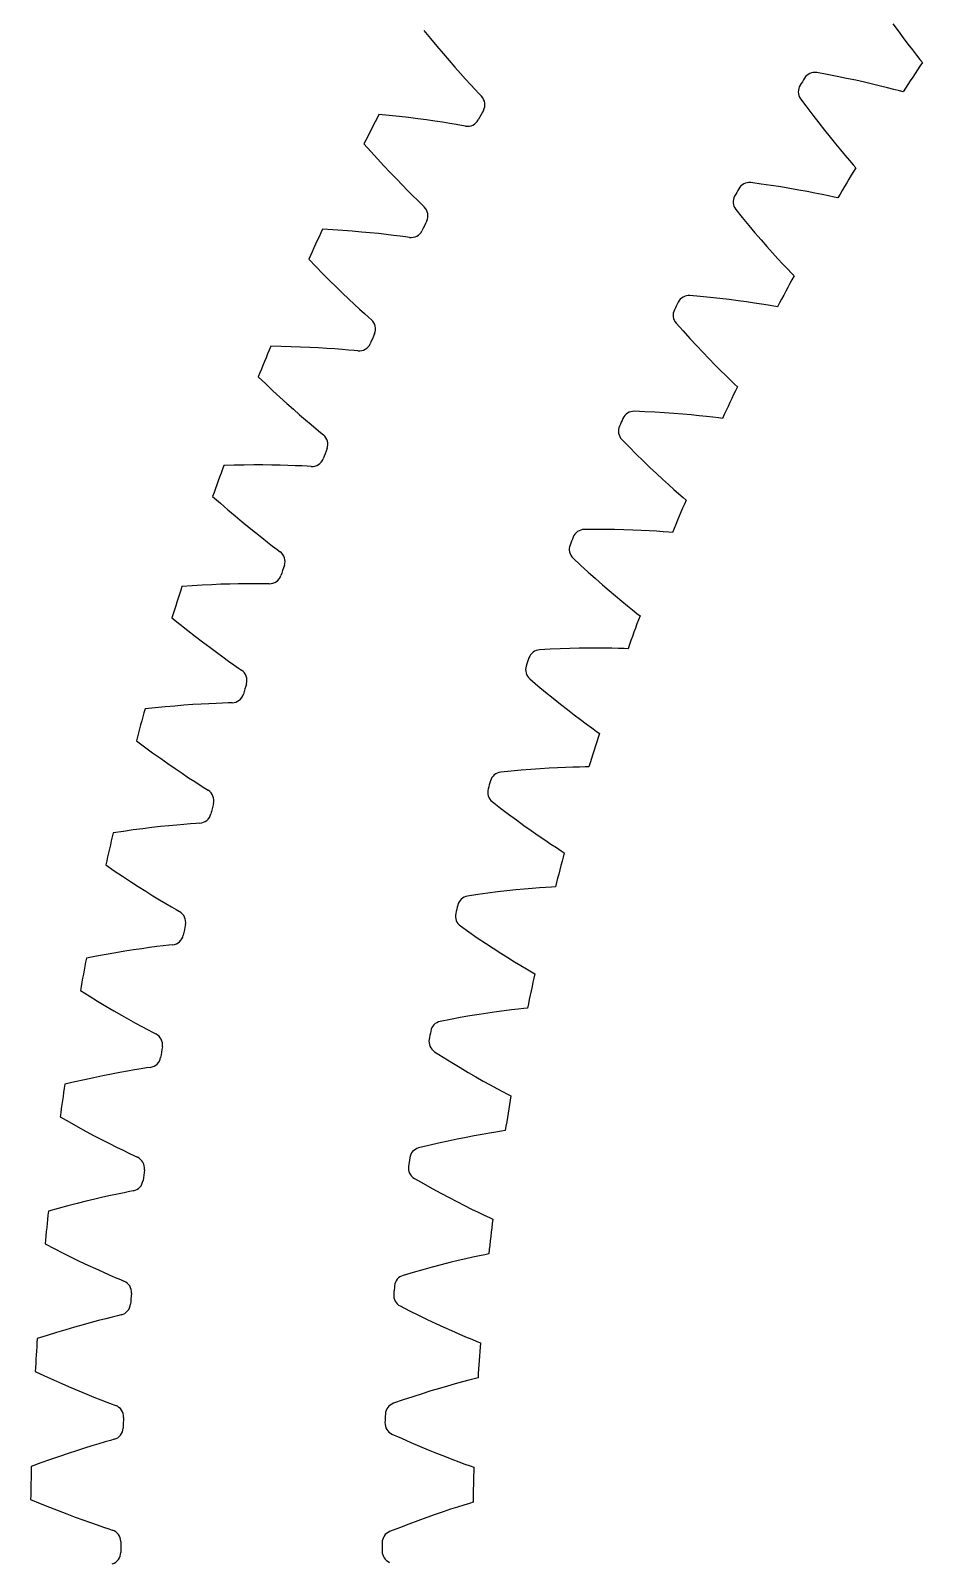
# Model space of a CAD drawing. Header units: millimetres. Extents: x -77 to 78, y -77 to 77.
# Drawn here: x -77.49 to -55.32, y -0.38 to 37.7 of the extents above; entities that cross this region are included whole.
import ezdxf

# ---------------------------------------------------------------- set-up
doc = ezdxf.new("R2010")
doc.units = ezdxf.units.MM

msp = doc.modelspace()

# ---------------------------------------------------------------- linework, layer by layer
at = {"layer": 'thin_ring_external'}
for p, q in [((-67.711423, 37.701634), (-67.54975, 37.503437)), ((-67.54975, 37.503437), (-67.391639, 37.313085)), ((-67.391639, 37.313085), (-67.237565, 37.13087)), ((-67.237565, 37.13087), (-67.088089, 36.957162)), ((-67.088089, 36.957162), (-66.943893, 36.792434)), ((-66.943893, 36.792434), (-66.805833, 36.637315)), ((-66.805833, 36.637315), (-66.675023, 36.492683)), ((-66.675023, 36.492683), (-66.553018, 36.359828)), ((-66.553018, 36.359828), (-66.442192, 36.240852)), ((-66.442192, 36.240852), (-66.346894, 36.139841)), ((-66.346894, 36.139841), (-66.282017, 36.070193)), ((-68.57507, 35.594048), (-68.829591, 35.619341)), ((-68.329057, 35.56739), (-68.57507, 35.594048)), ((-68.092058, 35.539602), (-68.329057, 35.56739)), ((-67.864689, 35.510949), (-68.092058, 35.539602)), ((-67.647722, 35.481738), (-67.864689, 35.510949)), ((-67.442155, 35.452332), (-67.647722, 35.481738)), ((-67.249335, 35.423179), (-67.442155, 35.452332)), ((-67.071195, 35.394859), (-67.249335, 35.423179)), ((-66.910801, 35.368193), (-67.071195, 35.394859)), ((-66.773958, 35.344546), (-66.910801, 35.368193)), ((-66.680064, 35.328936), (-66.773958, 35.344546)), ((-69.202176, 34.889953), (-69.032503, 34.69856)), ((-69.032503, 34.69856), (-68.86671, 34.51486)), ((-68.86671, 34.51486), (-68.705285, 34.339124)), ((-68.705285, 34.339124), (-68.548804, 34.171699)), ((-68.548804, 34.171699), (-68.397967, 34.01303)), ((-68.397967, 34.01303), (-68.253654, 33.863711)), ((-68.253654, 33.863711), (-68.117017, 33.72457)), ((-68.117017, 33.72457), (-67.98966, 33.596836)), ((-67.98966, 33.596836), (-67.874043, 33.482511)), ((-67.874043, 33.482511), (-67.774678, 33.385498)), ((-67.774678, 33.385498), (-67.706997, 33.318572)), ((-69.978569, 32.748686), (-70.233912, 32.763509)), ((-69.731668, 32.732152), (-69.978569, 32.748686)), ((-69.493728, 32.714117), (-69.731668, 32.732152)), ((-69.265374, 32.694823), (-69.493728, 32.714117)), ((-69.047391, 32.674543), (-69.265374, 32.694823)), ((-68.840791, 32.653602), (-69.047391, 32.674543)), ((-68.646935, 32.632389), (-68.840791, 32.653602)), ((-68.467783, 32.611407), (-68.646935, 32.632389)), ((-68.306429, 32.591348), (-68.467783, 32.611407)), ((-68.168731, 32.57334), (-68.306429, 32.591348)), ((-68.074275, 32.561598), (-68.168731, 32.57334)), ((-70.576239, 32.01944), (-70.398851, 31.835174)), ((-70.398851, 31.835174), (-70.225656, 31.658435)), ((-70.225656, 31.658435), (-70.057152, 31.489475)), ((-70.057152, 31.489475), (-69.893929, 31.328616)), ((-69.893929, 31.328616), (-69.736705, 31.176273)), ((-69.736705, 31.176273), (-69.586384, 31.033004)), ((-69.586384, 31.033004), (-69.444149, 30.899591)), ((-69.444149, 30.899591), (-69.311656, 30.777193)), ((-69.311656, 30.777193), (-69.191443, 30.667711)), ((-69.191443, 30.667711), (-69.088179, 30.574859)), ((-69.088179, 30.574859), (-69.017807, 30.510768)), ((-71.264067, 29.848103), (-71.519804, 29.852431)), ((-71.016696, 29.841719), (-71.264067, 29.848103)), ((-70.778216, 29.833468), (-71.016696, 29.841719)), ((-70.549263, 29.823566), (-70.778216, 29.833468)), ((-70.330631, 29.812252), (-70.549263, 29.823566)), ((-70.123345, 29.79981), (-70.330631, 29.812252)), ((-69.928782, 29.786575), (-70.123345, 29.79981)), ((-69.748919, 29.772965), (-69.928782, 29.786575)), ((-69.586878, 29.759548), (-69.748919, 29.772965)), ((-69.448557, 29.747208), (-69.586878, 29.759548)), ((-69.353698, 29.739354), (-69.448557, 29.747208)), ((-71.831294, 29.094934), (-71.646491, 28.918107)), ((-71.646491, 28.918107), (-71.466186, 28.748627)), ((-71.466186, 28.748627), (-71.290888, 28.586728)), ((-71.290888, 28.586728), (-71.121198, 28.432705)), ((-71.121198, 28.432705), (-70.957852, 28.286945)), ((-70.957852, 28.286945), (-70.801775, 28.149969)), ((-70.801775, 28.149969), (-70.654184, 28.022507)), ((-70.654184, 28.022507), (-70.516777, 27.905652)), ((-70.516777, 27.905652), (-70.392171, 27.801197)), ((-70.392171, 27.801197), (-70.285181, 27.712663)), ((-70.285181, 27.712663), (-70.212238, 27.651516)), ((-72.429398, 26.89719), (-72.685097, 26.891014)), ((-72.181974, 26.900967), (-72.429398, 26.89719)), ((-71.943356, 26.902514), (-72.181974, 26.900967)), ((-71.714189, 26.902019), (-71.943356, 26.902514)), ((-71.495277, 26.899691), (-71.714189, 26.902019)), ((-71.287655, 26.89577), (-71.495277, 26.899691)), ((-71.092713, 26.890533), (-71.287655, 26.89577)), ((-70.912443, 26.88432), (-71.092713, 26.890533)), ((-70.749988, 26.877566), (-70.912443, 26.88432)), ((-70.611276, 26.870915), (-70.749988, 26.877566)), ((-70.516175, 26.866962), (-70.611276, 26.870915)), ((-72.965225, 26.121368), (-72.773318, 25.952277)), ((-72.773318, 25.952277), (-72.586208, 25.790342)), ((-72.586208, 25.790342), (-72.40441, 25.635776)), ((-72.40441, 25.635776), (-72.22854, 25.48885)), ((-72.22854, 25.48885), (-72.059348, 25.349919)), ((-72.059348, 25.349919), (-71.897779, 25.219466)), ((-71.897779, 25.219466), (-71.745079, 25.098171)), ((-71.745079, 25.098171), (-71.60299, 24.987056)), ((-71.60299, 24.987056), (-71.474201, 24.887805)), ((-71.474201, 24.887805), (-71.363667, 24.803738)), ((-71.363667, 24.803738), (-71.288275, 24.745637)), ((-73.472597, 23.900921), (-73.727827, 23.884253)), ((-73.225536, 23.914853), (-73.472597, 23.900921)), ((-72.987183, 23.926195), (-73.225536, 23.914853)), ((-72.758189, 23.935109), (-72.987183, 23.926195)), ((-72.539366, 23.941771), (-72.758189, 23.935109)), ((-72.331758, 23.946377), (-72.539366, 23.941771)), ((-72.136765, 23.949148), (-72.331758, 23.946377)), ((-71.956392, 23.950341), (-72.136765, 23.949148)), ((-71.793797, 23.950262), (-71.956392, 23.950341)), ((-71.654929, 23.949312), (-71.793797, 23.950262)), ((-71.559746, 23.949267), (-71.654929, 23.949312)), ((-73.976121, 23.103755), (-73.777434, 22.942685)), ((-73.777434, 22.942685), (-73.583833, 22.788569)), ((-73.583833, 22.788569), (-73.395843, 22.641597)), ((-73.395843, 22.641597), (-73.214089, 22.502015)), ((-73.214089, 22.502015), (-73.039335, 22.370148)), ((-73.039335, 22.370148), (-72.872547, 22.246438)), ((-72.872547, 22.246438), (-72.714996, 22.131515)), ((-72.714996, 22.131515), (-72.568465, 22.026326)), ((-72.568465, 22.026326), (-72.43571, 21.932447)), ((-72.43571, 21.932447), (-72.321818, 21.852989)), ((-72.321818, 21.852989), (-72.244103, 21.798031)), ((-73.253893, 20.956605), (-73.461137, 20.94348)), ((-73.059179, 20.967379), (-73.253893, 20.956605)), ((-72.879007, 20.975976), (-73.059179, 20.967379)), ((-72.716545, 20.982573), (-72.879007, 20.975976)), ((-72.577756, 20.987325), (-72.716545, 20.982573)), ((-72.482651, 20.991187), (-72.577756, 20.987325)), ((-74.391904, 20.864351), (-74.646235, 20.837218)), ((-74.145624, 20.888414), (-74.391904, 20.864351)), ((-73.907937, 20.909532), (-74.145624, 20.888414)), ((-73.679502, 20.92784), (-73.907937, 20.909532)), ((-73.461137, 20.94348), (-73.679502, 20.92784)), ((-74.862276, 20.047184), (-74.657143, 19.894408)), ((-74.657143, 19.894408), (-74.457379, 19.74837)), ((-74.457379, 19.74837), (-74.263513, 19.609239)), ((-74.263513, 19.609239), (-74.076182, 19.477237)), ((-74.076182, 19.477237), (-73.896162, 19.352655)), ((-73.896162, 19.352655), (-73.724436, 19.235897)), ((-73.724436, 19.235897), (-73.562299, 19.127539)), ((-73.562299, 19.127539), (-73.411573, 19.028455)), ((-73.411573, 19.028455), (-73.275076, 18.940105)), ((-73.275076, 18.940105), (-73.158017, 18.86539)), ((-73.158017, 18.86539), (-73.078112, 18.813669)), ((-74.259036, 17.909873), (-74.476575, 17.885281)), ((-74.052506, 17.931496), (-74.259036, 17.909873)), ((-73.858398, 17.950255), (-74.052506, 17.931496)), ((-73.678731, 17.966241), (-73.858398, 17.950255)), ((-73.516677, 17.979503), (-73.678731, 17.966241)), ((-73.3782, 17.989948), (-73.516677, 17.979503)), ((-73.283334, 17.997712), (-73.3782, 17.989948)), ((-75.18577, 17.792598), (-75.438772, 17.755047)), ((-74.940685, 17.826752), (-75.18577, 17.792598)), ((-74.704066, 17.85761), (-74.940685, 17.826752)), ((-74.476575, 17.885281), (-74.704066, 17.85761)), ((-75.622197, 16.95681), (-75.410964, 16.812583)), ((-75.410964, 16.812583), (-75.205372, 16.67487)), ((-75.205372, 16.67487), (-75.005959, 16.543816)), ((-75.005959, 16.543816), (-74.813366, 16.419616)), ((-74.813366, 16.419616), (-74.628383, 16.30253)), ((-74.628383, 16.30253), (-74.452008, 16.19292)), ((-74.452008, 16.19292), (-74.285559, 16.09131)), ((-74.285559, 16.09131), (-74.130893, 15.998498)), ((-74.130893, 15.998498), (-73.990883, 15.915826)), ((-73.990883, 15.915826), (-73.870856, 15.84598)), ((-73.870856, 15.84598), (-73.788895, 15.797583)), ((-74.726249, 14.876149), (-74.931718, 14.846066)), ((-74.533075, 14.902862), (-74.726249, 14.876149)), ((-74.354216, 14.926211), (-74.533075, 14.902862)), ((-74.192843, 14.946115), (-74.354216, 14.926211)), ((-74.054911, 14.962237), (-74.192843, 14.946115)), ((-73.960444, 14.973888), (-74.054911, 14.962237)), ((-75.852855, 14.690843), (-76.104103, 14.642936)), ((-75.609379, 14.73503), (-75.852855, 14.690843)), ((-75.374226, 14.775577), (-75.609379, 14.73503)), ((-75.148064, 14.812564), (-75.374226, 14.775577)), ((-74.931718, 14.846066), (-75.148064, 14.812564)), ((-76.254601, 13.837842), (-76.037626, 13.702409)), ((-76.037626, 13.702409), (-75.826553, 13.573252)), ((-75.826553, 13.573252), (-75.621927, 13.450496)), ((-75.621927, 13.450496), (-75.424398, 13.334307)), ((-75.424398, 13.334307), (-75.234764, 13.224914)), ((-75.234764, 13.224914), (-75.054037, 13.122639)), ((-75.054037, 13.122639), (-74.883557, 13.027947)), ((-74.883557, 13.027947), (-74.725211, 12.941563)), ((-74.725211, 12.941563), (-74.581925, 12.864709)), ((-74.581925, 12.864709), (-74.459132, 12.799849)), ((-74.459132, 12.799849), (-74.375253, 12.754859)), ((-75.082073, 11.83034), (-75.273987, 11.795719)), ((-74.904323, 11.861012), (-75.082073, 11.83034)), ((-74.743903, 11.887524), (-74.904323, 11.861012)), ((-74.60675, 11.909295), (-74.743903, 11.887524)), ((-74.512841, 11.924816), (-74.60675, 11.909295)), ((-76.392036, 11.564316), (-76.641104, 11.506134)), ((-76.150579, 11.618461), (-76.392036, 11.564316)), ((-75.917289, 11.668628), (-76.150579, 11.618461)), ((-75.692835, 11.714869), (-75.917289, 11.668628)), ((-75.478048, 11.757225), (-75.692835, 11.714869)), ((-75.273987, 11.795719), (-75.478048, 11.757225)), ((-76.758423, 10.69554), (-76.53607, 10.569129)), ((-76.53607, 10.569129), (-76.319873, 10.448747)), ((-76.319873, 10.448747), (-76.11038, 10.334495)), ((-76.11038, 10.334495), (-75.908247, 10.226514)), ((-75.908247, 10.226514), (-75.714282, 10.124999)), ((-75.714282, 10.124999), (-75.529508, 10.030229)), ((-75.529508, 10.030229), (-75.355285, 9.942617)), ((-75.355285, 9.942617), (-75.193525, 9.862807)), ((-75.193525, 9.862807), (-75.047205, 9.7919)), ((-75.047205, 9.7919), (-74.921852, 9.732136)), ((-74.921852, 9.732136), (-74.836197, 9.690627)), ((-75.328124, 8.775813), (-75.504465, 8.737869)), ((-75.168928, 8.808888), (-75.328124, 8.775813)), ((-75.032784, 8.836272), (-75.168928, 8.808888)), ((-74.939592, 8.855635), (-75.032784, 8.836272)), ((-76.802402, 8.418288), (-77.048872, 8.349931)), ((-76.563372, 8.482301), (-76.802402, 8.418288)), ((-76.332338, 8.542004), (-76.563372, 8.482301)), ((-76.109972, 8.597421), (-76.332338, 8.542004)), ((-75.897104, 8.648559), (-76.109972, 8.597421)), ((-75.694796, 8.695398), (-75.897104, 8.648559)), ((-75.504465, 8.737869), (-75.694796, 8.695398)), ((-77.132812, 7.535203), (-76.905457, 7.418028)), ((-76.905457, 7.418028), (-76.6845, 7.306623)), ((-76.6845, 7.306623), (-76.470493, 7.201068)), ((-76.470493, 7.201068), (-76.264097, 7.101477)), ((-76.264097, 7.101477), (-76.066128, 7.00801)), ((-76.066128, 7.00801), (-75.87762, 6.920906)), ((-75.87762, 6.920906), (-75.699946, 6.840521)), ((-75.699946, 6.840521), (-75.535047, 6.767419)), ((-75.535047, 6.767419), (-75.385938, 6.702579)), ((-75.385938, 6.702579), (-75.258238, 6.648012)), ((-75.258238, 6.648012), (-75.170951, 6.610055)), ((-75.467201, 5.715399), (-75.624906, 5.675816)), ((-75.332297, 5.748349), (-75.467201, 5.715399)), ((-75.239977, 5.771521), (-75.332297, 5.748349)), ((-76.847061, 5.331838), (-77.083262, 5.258066)), ((-76.618673, 5.400976), (-76.847061, 5.331838)), ((-76.39877, 5.465475), (-76.618673, 5.400976)), ((-76.188181, 5.52531), (-76.39877, 5.465475)), ((-75.987967, 5.580415), (-76.188181, 5.52531)), ((-75.79954, 5.630664), (-75.987967, 5.580415)), ((-75.624906, 5.675816), (-75.79954, 5.630664)), ((-77.083262, 5.258066), (-77.326718, 5.179647)), ((-77.377138, 4.36216), (-77.145165, 4.254418)), ((-77.145165, 4.254418), (-76.91982, 4.152178)), ((-76.91982, 4.152178), (-76.70166, 4.055499)), ((-76.70166, 4.055499), (-76.491349, 3.964465)), ((-76.491349, 3.964465), (-76.28971, 3.879205)), ((-76.28971, 3.879205), (-76.097784, 3.799913)), ((-76.097784, 3.799913), (-75.91696, 3.72689)), ((-75.91696, 3.72689), (-75.749199, 3.66062)), ((-75.749199, 3.66062), (-75.597554, 3.601956)), ((-75.597554, 3.601956), (-75.467721, 3.552678)), ((-75.467721, 3.552678), (-75.378949, 3.518336)), ((-75.413491, 2.677676), (-75.504782, 2.650733)), ((-76.558743, 2.324313), (-76.775812, 2.25084)), ((-76.350788, 2.392743), (-76.558743, 2.324313)), ((-76.153005, 2.456022), (-76.350788, 2.392743)), ((-75.966799, 2.513964), (-76.153005, 2.456022)), ((-75.794166, 2.566248), (-75.966799, 2.513964)), ((-75.63822, 2.612272), (-75.794166, 2.566248)), ((-75.504782, 2.650733), (-75.63822, 2.612272)), ((-77.234142, 2.088977), (-77.474173, 2.000629)), ((-77.001169, 2.172385), (-77.234142, 2.088977)), ((-76.775812, 2.25084), (-77.001169, 2.172385)), ((-77.490989, 1.181762), (-77.254788, 1.083634)), ((-77.254788, 1.083634), (-77.025436, 0.990732)), ((-77.025436, 0.990732), (-76.80349, 0.903091)), ((-76.80349, 0.903091), (-76.58962, 0.820768)), ((-76.58962, 0.820768), (-76.38465, 0.743858)), ((-76.38465, 0.743858), (-76.189631, 0.672513)), ((-76.189631, 0.672513), (-76.005961, 0.606975)), ((-76.005961, 0.606975), (-75.83562, 0.547648)), ((-75.83562, 0.547648), (-75.681695, 0.49526)), ((-75.681695, 0.49526), (-75.549948, 0.451353)), ((-75.549948, 0.451353), (-75.459841, 0.420685))]:
    msp.add_line(p, q, dxfattribs=at)
for centre, radius, start, end in [((-66.496728, 35.860671), 0.3, 331.662692, 44.299335), ((0, 0), 77.5, 152.638417, 153.243936), ((-66.624004, 35.623652), 0.3, 259.230077, 331.86672), ((0, 0), 75.25, 151.662692, 151.86672), ((-67.912924, 33.100411), 0.3, 334.015633, 46.652276), ((0, 0), 77.5, 154.991358, 155.596877), ((0, 0), 75.25, 154.015633, 154.219661), ((-68.030363, 32.858367), 0.3, 261.583018, 334.219661), ((-69.214604, 30.284337), 0.3, 336.368574, 49.005218), ((0, 0), 75.25, 156.368574, 156.572602), ((0, 0), 77.5, 157.344299, 157.949819), ((-69.322006, 30.037675), 0.3, 263.935959, 336.572602), ((-70.399573, 27.417196), 0.3, 338.721515, 51.358159), ((-70.496758, 27.166333), 0.3, 266.2889, 338.925543), ((0, 0), 75.25, 158.721515, 158.925543), ((0, 0), 77.5, 159.69724, 160.30276), ((-71.465832, 24.503824), 0.3, 341.074457, 53.7111), ((0, 0), 75.25, 161.074457, 161.278485), ((-71.552636, 24.249182), 0.3, 268.641841, 341.278485), ((0, 0), 77.5, 162.050181, 162.655701), ((-72.411583, 21.549133), 0.3, 343.427398, 56.064041), ((0, 0), 75.25, 163.427398, 163.631426), ((-72.487859, 21.291142), 0.3, 270.994782, 343.631426), ((0, 0), 77.5, 164.403123, 165.008642), ((-73.235232, 18.558105), 0.3, 345.780339, 58.416982), ((0, 0), 75.25, 165.780339, 165.984367), ((-73.300852, 18.2972), 0.3, 273.347724, 345.984367), ((0, 0), 77.5, 166.756064, 167.361583), ((-73.93539, 15.535784), 0.3, 348.13328, 60.769923), ((0, 0), 75.25, 168.13328, 168.337308), ((-73.990244, 15.272405), 0.3, 275.700665, 348.337308), ((0, 0), 77.5, 169.109005, 169.714524), ((-74.510876, 12.487266), 0.3, 350.486221, 63.122865), ((0, 0), 75.25, 170.486221, 170.690249), ((-74.554871, 12.221857), 0.3, 278.053606, 350.690249), ((0, 0), 77.5, 171.461946, 172.067466), ((-74.96072, 9.417691), 0.3, 352.839163, 65.475806), ((0, 0), 75.25, 172.839163, 173.04319), ((-74.993781, 9.1507), 0.3, 280.406547, 353.04319), ((0, 0), 77.5, 173.814887, 174.420407), ((-75.284164, 6.332237), 0.3, 355.192104, 67.828747), ((0, 0), 75.25, 175.192104, 175.396132), ((-75.306235, 6.064113), 0.3, 282.759488, 355.396132), ((0, 0), 77.5, 176.167828, 176.773348), ((-75.480661, 3.236104), 0.3, 357.545045, 70.181688), ((0, 0), 75.25, 177.545045, 177.749073), ((-75.491706, 2.967301), 0.3, 285.11243, 357.749073), ((0, 0), 77.5, 178.52077, 179.126289), ((-75.54988, 0.134515), 0.3, 359.897986, 72.534629), ((0, 0), 75.25, 179.897986, 180.102014), ((-75.54988, -0.134515), 0.3, 287.465371, 0.102014)]:
    msp.add_arc(centre, radius, start, end, dxfattribs=at)
at = {"layer": 'thin_ring_internal'}
for p, q in [((-56.052107, 37.873152), (-55.922014, 37.693342)), ((-55.922014, 37.693342), (-55.79706, 37.524021)), ((-55.79706, 37.524021), (-55.678312, 37.366149)), ((-55.678312, 37.366149), (-55.567243, 37.221141)), ((-55.567243, 37.221141), (-55.466089, 37.091292)), ((-55.466089, 37.091292), (-55.378905, 36.98106)), ((-55.378905, 36.98106), (-55.318948, 36.906151)), ((-57.688148, 36.610824), (-57.943265, 36.657908)), ((-57.441479, 36.563478), (-57.688148, 36.610824)), ((-57.20418, 36.515476), (-57.441479, 36.563478)), ((-56.976843, 36.467158), (-57.20418, 36.515476)), ((-56.760212, 36.418924), (-56.976843, 36.467158)), ((-56.555247, 36.371254), (-56.760212, 36.418924)), ((-56.363253, 36.324747), (-56.555247, 36.371254)), ((-56.186112, 36.280196), (-56.363253, 36.324747)), ((-56.026817, 36.238746), (-56.186112, 36.280196)), ((-55.891069, 36.202353), (-56.026817, 36.238746)), ((-55.798538, 36.176969), (-55.891069, 36.202353)), ((-58.348565, 36.009293), (-58.19441, 35.800635)), ((-58.19441, 35.800635), (-58.043723, 35.599685)), ((-58.043723, 35.599685), (-57.896554, 35.407445)), ((-57.896554, 35.407445), (-57.753469, 35.224298)), ((-57.753469, 35.224298), (-57.615151, 35.050735)), ((-57.615151, 35.050735), (-57.482455, 34.887411)), ((-57.482455, 34.887411), (-57.35649, 34.735235)), ((-57.35649, 34.735235), (-57.238795, 34.595551)), ((-57.238795, 34.595551), (-57.131709, 34.470549)), ((-57.131709, 34.470549), (-57.039491, 34.364492)), ((-57.039491, 34.364492), (-56.976114, 34.292455)), ((-59.329008, 33.887219), (-59.58604, 33.922383)), ((-59.080403, 33.851401), (-59.329008, 33.887219)), ((-58.841128, 33.814491), (-59.080403, 33.851401)), ((-58.61179, 33.776803), (-58.841128, 33.814491)), ((-58.393148, 33.7387), (-58.61179, 33.776803)), ((-58.186188, 33.700617), (-58.393148, 33.7387)), ((-57.992238, 33.663093), (-58.186188, 33.700617)), ((-57.813216, 33.626833), (-57.992238, 33.663093)), ((-57.652165, 33.592838), (-57.813216, 33.626833)), ((-57.514871, 33.562801), (-57.652165, 33.592838)), ((-57.42126, 33.541749), (-57.514871, 33.562801)), ((-59.960724, 33.255613), (-59.797028, 33.054354)), ((-59.797028, 33.054354), (-59.637155, 32.860632)), ((-59.637155, 32.860632), (-59.481201, 32.675448)), ((-59.481201, 32.675448), (-59.329749, 32.499156)), ((-59.329749, 32.499156), (-59.183507, 32.332216)), ((-59.183507, 32.332216), (-59.043355, 32.175243)), ((-59.043355, 32.175243), (-58.910447, 32.029092)), ((-58.910447, 32.029092), (-58.78638, 31.895035)), ((-58.78638, 31.895035), (-58.673595, 31.775151)), ((-58.673595, 31.775151), (-58.576543, 31.673499)), ((-58.576543, 31.673499), (-58.509882, 31.604488)), ((-60.841375, 31.090222), (-61.099764, 31.11339)), ((-60.591373, 31.066009), (-60.841375, 31.090222)), ((-60.350639, 31.040272), (-60.591373, 31.066009)), ((-60.119796, 31.013294), (-60.350639, 31.040272)), ((-59.899619, 30.985405), (-60.119796, 31.013294)), ((-59.69111, 30.956992), (-59.899619, 30.985405)), ((-59.495625, 30.928533), (-59.69111, 30.956992)), ((-59.315109, 30.900641), (-59.495625, 30.928533)), ((-59.152652, 30.874176), (-59.315109, 30.900641)), ((-59.014108, 30.850559), (-59.152652, 30.874176)), ((-58.919619, 30.833885), (-59.014108, 30.850559)), ((-61.443021, 30.42991), (-61.270138, 30.236485)), ((-61.270138, 30.236485), (-61.101425, 30.050411)), ((-61.101425, 30.050411), (-60.937025, 29.872682)), ((-60.937025, 29.872682), (-60.777535, 29.703628)), ((-60.777535, 29.703628), (-60.623684, 29.543673)), ((-60.623684, 29.543673), (-60.476381, 29.39339)), ((-60.476381, 29.39339), (-60.336817, 29.253581)), ((-60.336817, 29.253581), (-60.206648, 29.125442)), ((-60.206648, 29.125442), (-60.088407, 29.010935)), ((-60.088407, 29.010935), (-59.98673, 28.913909)), ((-59.98673, 28.913909), (-59.916931, 28.848074)), ((-62.221973, 28.225891), (-62.48116, 28.237012)), ((-61.971115, 28.213336), (-62.221973, 28.225891)), ((-61.729445, 28.198826), (-61.971115, 28.213336)), ((-61.497596, 28.182618), (-61.729445, 28.198826)), ((-61.27636, 28.165003), (-61.497596, 28.182618)), ((-61.066755, 28.146322), (-61.27636, 28.165003)), ((-60.870157, 28.126988), (-61.066755, 28.146322)), ((-60.68854, 28.107525), (-60.870157, 28.126988)), ((-60.525027, 28.088647), (-60.68854, 28.107525)), ((-60.385534, 28.071501), (-60.525027, 28.088647)), ((-60.290372, 28.059242), (-60.385534, 28.071501)), ((-62.792246, 27.538302), (-62.610551, 27.353129)), ((-62.610551, 27.353129), (-62.433364, 27.175107)), ((-62.433364, 27.175107), (-62.260873, 27.00522)), ((-62.260873, 27.00522), (-62.093691, 26.843768)), ((-62.093691, 26.843768), (-61.932564, 26.691144)), ((-61.932564, 26.691144), (-61.778428, 26.547878)), ((-61.778428, 26.547878), (-61.632511, 26.414714)), ((-61.632511, 26.414714), (-61.496521, 26.292769)), ((-61.496521, 26.292769), (-61.37308, 26.183887)), ((-61.37308, 26.183887), (-61.267, 26.091697)), ((-61.267, 26.091697), (-61.194214, 26.02918)), ((-63.467812, 25.300429), (-63.727236, 25.299479)), ((-63.216641, 25.299559), (-63.467812, 25.300429)), ((-62.974558, 25.296309), (-63.216641, 25.299559)), ((-62.742206, 25.290905), (-62.974558, 25.296309)), ((-62.52039, 25.283601), (-62.742206, 25.290905)), ((-62.310143, 25.274693), (-62.52039, 25.283601)), ((-62.112859, 25.264527), (-62.310143, 25.274693)), ((-61.930532, 25.253534), (-62.112859, 25.264527)), ((-61.766318, 25.242284), (-61.930532, 25.253534)), ((-61.626179, 25.231647), (-61.766318, 25.242284)), ((-61.530549, 25.223828), (-61.626179, 25.231647)), ((-64.005477, 24.587052), (-63.815364, 24.410534)), ((-63.815364, 24.410534), (-63.630086, 24.240947)), ((-63.630086, 24.240947), (-63.449877, 24.079269)), ((-63.449877, 24.079269), (-63.275365, 23.925771)), ((-63.275365, 23.925771), (-63.107311, 23.780809)), ((-63.107311, 23.780809), (-62.946678, 23.644869)), ((-62.946678, 23.644869), (-62.794723, 23.518638)), ((-62.794723, 23.518638), (-62.653206, 23.403152)), ((-62.653206, 23.403152), (-62.524834, 23.300131)), ((-62.524834, 23.300131), (-62.414579, 23.212976)), ((-62.414579, 23.212976), (-62.338963, 23.153914)), ((-64.576194, 22.320172), (-64.835292, 22.307153)), ((-64.325254, 22.330988), (-64.576194, 22.320172)), ((-64.083282, 22.339004), (-64.325254, 22.330988)), ((-63.850931, 22.344417), (-64.083282, 22.339004)), ((-63.629015, 22.347441), (-63.850931, 22.344417)), ((-63.418581, 22.348324), (-63.629015, 22.347441)), ((-63.221037, 22.347348), (-63.418581, 22.348324)), ((-63.038397, 22.34485), (-63.221037, 22.347348)), ((-62.873837, 22.341252), (-63.038397, 22.34485)), ((-62.733355, 22.337147), (-62.873837, 22.341252)), ((-62.637465, 22.333786), (-62.733355, 22.337147)), ((-65.080087, 21.582552), (-64.881967, 21.41507)), ((-64.881967, 21.41507), (-64.688999, 21.254287)), ((-64.688999, 21.254287), (-64.501464, 21.101169)), ((-64.501464, 21.101169), (-64.319998, 20.955956)), ((-64.319998, 20.955956), (-64.145383, 20.81897)), ((-64.145383, 20.81897), (-63.978598, 20.69065)), ((-63.978598, 20.69065), (-63.820935, 20.571625)), ((-63.820935, 20.571625), (-63.674199, 20.462849)), ((-63.674199, 20.462849), (-63.541172, 20.365912)), ((-63.541172, 20.365912), (-63.426982, 20.283981)), ((-63.426982, 20.283981), (-63.3487, 20.228501)), ((-65.544718, 19.291574), (-65.80293, 19.266515)), ((-65.294554, 19.314053), (-65.544718, 19.291574)), ((-65.053216, 19.333319), (-65.294554, 19.314053)), ((-64.821368, 19.349536), (-65.053216, 19.333319)), ((-64.599833, 19.362882), (-64.821368, 19.349536)), ((-64.389669, 19.373554), (-64.599833, 19.362882)), ((-64.192293, 19.38177), (-64.389669, 19.373554)), ((-64.009734, 19.387772), (-64.192293, 19.38177)), ((-63.845185, 19.391834), (-64.009734, 19.387772)), ((-63.704664, 19.394269), (-63.845185, 19.391834)), ((-63.608722, 19.395373), (-63.704664, 19.394269)), ((-66.013747, 18.531309), (-65.80805, 18.373226)), ((-65.80805, 18.373226), (-65.607811, 18.221596)), ((-65.607811, 18.221596), (-65.413354, 18.077368)), ((-65.413354, 18.077368), (-65.225329, 17.940755)), ((-65.225329, 17.940755), (-65.04453, 17.812041)), ((-65.04453, 17.812041), (-64.871955, 17.69162)), ((-64.871955, 17.69162), (-64.708925, 17.58006)), ((-64.708925, 17.58006), (-64.557287, 17.478228)), ((-64.557287, 17.478228), (-64.419894, 17.387585)), ((-64.419894, 17.387585), (-64.302016, 17.311056)), ((-64.302016, 17.311056), (-64.221237, 17.259278)), ((-64.842441, 16.388704), (-65.024523, 16.374215)), ((-64.678259, 16.400418), (-64.842441, 16.388704)), ((-64.538004, 16.409388), (-64.678259, 16.400418)), ((-64.442216, 16.414955), (-64.538004, 16.409388)), ((-66.371286, 16.221195), (-66.628054, 16.184149)), ((-66.122439, 16.255289), (-66.371286, 16.221195)), ((-65.882259, 16.285762), (-66.122439, 16.255289)), ((-65.651417, 16.312748), (-65.882259, 16.285762)), ((-65.430743, 16.336387), (-65.651417, 16.312748)), ((-65.221302, 16.356825), (-65.430743, 16.336387)), ((-65.024523, 16.374215), (-65.221302, 16.356825)), ((-66.804436, 15.439932), (-66.591607, 15.29159)), ((-66.591607, 15.29159), (-66.38453, 15.14944)), ((-66.38453, 15.14944), (-66.183574, 15.014415)), ((-66.183574, 15.014415), (-65.989397, 14.886698)), ((-65.989397, 14.886698), (-65.802804, 14.766535)), ((-65.802804, 14.766535), (-65.624814, 14.654274)), ((-65.624814, 14.654274), (-65.456771, 14.55042)), ((-65.456771, 14.55042), (-65.300559, 14.455753)), ((-65.300559, 14.455753), (-65.159098, 14.371601)), ((-65.159098, 14.371601), (-65.037786, 14.300638)), ((-65.037786, 14.300638), (-64.954686, 14.252675)), ((-65.715924, 13.331197), (-65.911681, 13.304671)), ((-65.534714, 13.354142), (-65.715924, 13.331197)), ((-65.371254, 13.373482), (-65.534714, 13.354142)), ((-65.231568, 13.388968), (-65.371254, 13.373482)), ((-65.136144, 13.398985), (-65.231568, 13.388968)), ((-67.05411, 13.115684), (-67.308875, 13.066733)), ((-66.807118, 13.161319), (-67.05411, 13.115684)), ((-66.568616, 13.202934), (-66.807118, 13.161319)), ((-66.339279, 13.24063), (-66.568616, 13.202934)), ((-66.119944, 13.27451), (-66.339279, 13.24063)), ((-65.911681, 13.304671), (-66.119944, 13.27451)), ((-67.450442, 12.315115), (-67.230942, 12.176836)), ((-67.230942, 12.176836), (-67.017476, 12.044474)), ((-67.017476, 12.044474), (-66.810455, 11.918945)), ((-66.810455, 11.918945), (-66.610546, 11.8004)), ((-66.610546, 11.8004), (-66.418565, 11.689049)), ((-66.418565, 11.689049), (-66.235545, 11.58519)), ((-66.235545, 11.58519), (-66.062851, 11.489266)), ((-66.062851, 11.489266), (-65.902404, 11.401971)), ((-65.902404, 11.401971), (-65.757181, 11.324491)), ((-65.757181, 11.324491), (-65.632699, 11.259249)), ((-65.632699, 11.259249), (-65.547458, 11.215204)), ((-66.085052, 10.290658), (-66.264999, 10.259307)), ((-65.92267, 10.317582), (-66.085052, 10.290658)), ((-65.783855, 10.33955), (-65.92267, 10.317582)), ((-65.689, 10.353996), (-65.783855, 10.33955)), ((-67.591709, 9.981768), (-67.843921, 9.921016)), ((-67.347108, 10.038845), (-67.591709, 9.981768)), ((-67.110801, 10.091511), (-67.347108, 10.038845)), ((-66.883466, 10.139836), (-67.110801, 10.091511)), ((-66.665944, 10.183885), (-66.883466, 10.139836)), ((-66.45931, 10.223702), (-66.665944, 10.183885)), ((-66.264999, 10.259307), (-66.45931, 10.223702)), ((-67.950366, 9.163626), (-67.724669, 9.035709)), ((-67.724669, 9.035709), (-67.505276, 8.913422)), ((-67.505276, 8.913422), (-67.292639, 8.797661)), ((-67.292639, 8.797661), (-67.087431, 8.688545)), ((-67.087431, 8.688545), (-66.890478, 8.586247)), ((-66.890478, 8.586247), (-66.702824, 8.491015)), ((-66.702824, 8.491015), (-66.525854, 8.40323)), ((-66.525854, 8.40323), (-66.361519, 8.323494)), ((-66.361519, 8.323494), (-66.212849, 8.252854)), ((-66.212849, 8.252854), (-66.085467, 8.193475)), ((-66.085467, 8.193475), (-65.998268, 8.153443)), ((-66.331312, 7.239336), (-66.492266, 7.204887)), ((-66.19367, 7.267739), (-66.331312, 7.239336)), ((-66.099589, 7.286582), (-66.19367, 7.267739)), ((-67.741239, 6.894629), (-67.98292, 6.826233)), ((-67.507638, 6.958232), (-67.741239, 6.894629)), ((-67.282798, 7.017082), (-67.507638, 6.958232)), ((-67.067561, 7.071203), (-67.282798, 7.017082)), ((-66.863003, 7.120591), (-67.067561, 7.071203)), ((-66.670559, 7.165198), (-66.863003, 7.120591)), ((-66.492266, 7.204887), (-66.670559, 7.165198)), ((-67.98292, 6.826233), (-68.232032, 6.753813)), ((-68.303123, 5.992291), (-68.07172, 5.875013)), ((-68.07172, 5.875013), (-67.846875, 5.763065)), ((-67.846875, 5.763065), (-67.629083, 5.657323)), ((-67.629083, 5.657323), (-67.419021, 5.557873)), ((-67.419021, 5.557873), (-67.217521, 5.464848)), ((-67.217521, 5.464848), (-67.025639, 5.378451)), ((-67.025639, 5.378451), (-66.844777, 5.298994)), ((-66.844777, 5.298994), (-66.67691, 5.22699)), ((-66.67691, 5.22699), (-66.525114, 5.163344)), ((-66.525114, 5.163344), (-66.395107, 5.109955)), ((-66.395107, 5.109955), (-66.306141, 5.074024)), ((-66.367021, 4.203388), (-66.460123, 4.180188)), ((-67.758268, 3.809883), (-67.988658, 3.73548)), ((-67.53641, 3.87913), (-67.758268, 3.809883)), ((-67.323924, 3.943206), (-67.53641, 3.87913)), ((-67.121886, 4.002058), (-67.323924, 3.943206)), ((-66.931725, 4.05557), (-67.121886, 4.002058)), ((-66.755472, 4.103511), (-66.931725, 4.05557)), ((-66.596295, 4.145412), (-66.755472, 4.103511)), ((-66.460123, 4.180188), (-66.596295, 4.145412)), ((-68.226894, 3.655915), (-68.472368, 3.571983)), ((-67.988658, 3.73548), (-68.226894, 3.655915)), ((-68.507952, 2.807978), (-68.271343, 2.701593)), ((-68.271343, 2.701593), (-68.041533, 2.600228)), ((-68.041533, 2.600228), (-67.819057, 2.504732)), ((-67.819057, 2.504732), (-67.604595, 2.415163)), ((-67.604595, 2.415163), (-67.398985, 2.331614)), ((-67.398985, 2.331614), (-67.203292, 2.254238)), ((-67.203292, 2.254238), (-67.018929, 2.183282)), ((-67.018929, 2.183282), (-66.847894, 2.119165)), ((-66.847894, 2.119165), (-66.693301, 2.062651)), ((-66.693301, 2.062651), (-66.560951, 2.015369)), ((-66.560951, 2.015369), (-66.470409, 1.983615)), ((-67.434479, 0.806669), (-67.643753, 0.732777)), ((-67.235397, 0.874858), (-67.434479, 0.806669)), ((-67.047932, 0.937159), (-67.235397, 0.874858)), ((-66.8741, 0.993248), (-67.047932, 0.937159)), ((-66.717045, 1.04251), (-66.8741, 0.993248)), ((-66.582639, 1.083583), (-66.717045, 1.04251)), ((-66.490717, 1.111089), (-66.582639, 1.083583)), ((-68.323105, 0.477678), (-68.564408, 0.382417)), ((-68.088828, 0.568242), (-68.323105, 0.477678)), ((-67.86215, 0.653283), (-68.088828, 0.568242)), ((-67.643753, 0.732777), (-67.86215, 0.653283))]:
    msp.add_line(p, q, dxfattribs=at)
for centre, radius, start, end in [((-57.993118, 36.362079), 0.3, 80.434526, 147.912008), ((0, 0), 66.5, 146.290682, 147.042651), ((-58.10453, 36.183782), 0.3, 148.087992, 215.565474), ((0, 0), 68.75, 147.912008, 148.087992), ((0, 0), 66.5, 148.957349, 149.709318), ((-59.622075, 33.624555), 0.3, 83.101193, 150.578675), ((-59.725071, 33.441268), 0.3, 150.754659, 218.232141), ((0, 0), 68.75, 150.578675, 150.754659), ((0, 0), 66.5, 151.624016, 152.375984), ((0, 0), 68.75, 153.245341, 153.421325), ((-61.121903, 30.814208), 0.3, 85.767859, 153.245341), ((-61.216261, 30.626327), 0.3, 153.421325, 220.898807), ((0, 0), 66.5, 154.290682, 155.042651), ((-62.489356, 27.937124), 0.3, 88.434526, 155.912008), ((-62.57487, 27.745057), 0.3, 156.087992, 223.565474), ((0, 0), 68.75, 155.912008, 156.087992), ((0, 0), 66.5, 156.957349, 157.709318), ((-63.72147, 24.999534), 0.3, 91.101193, 158.578675), ((-63.797956, 24.803697), 0.3, 158.754659, 226.232141), ((0, 0), 68.75, 158.578675, 158.754659), ((0, 0), 66.5, 159.624016, 160.375984), ((0, 0), 68.75, 161.245341, 161.421325), ((-64.815578, 22.007801), 0.3, 93.767859, 161.245341), ((-64.882869, 21.808617), 0.3, 161.421325, 228.898807), ((0, 0), 66.5, 162.290682, 163.042651), ((0, 0), 68.75, 163.912008, 164.087992), ((-65.76931, 18.968404), 0.3, 96.434526, 163.912008), ((-65.827261, 18.766305), 0.3, 164.087992, 231.565474), ((0, 0), 66.5, 164.957349, 165.709318), ((-66.5806, 15.887926), 0.3, 99.101193, 166.578675), ((-66.629086, 15.683349), 0.3, 166.754659, 234.232141), ((0, 0), 68.75, 166.578675, 166.754659), ((0, 0), 66.5, 167.624016, 168.375984), ((-67.247691, 12.773038), 0.3, 101.767859, 169.245341), ((-67.286606, 12.566427), 0.3, 169.421325, 236.898807), ((0, 0), 68.75, 169.245341, 169.421325), ((0, 0), 66.5, 170.290682, 171.042651), ((-67.769139, 9.630486), 0.3, 104.434526, 171.912008), ((0, 0), 68.75, 171.912008, 172.087992), ((-67.7984, 9.422289), 0.3, 172.087992, 239.565474), ((0, 0), 66.5, 172.957349, 173.709318), ((0, 0), 68.75, 174.578675, 174.754659), ((-68.143814, 6.467077), 0.3, 107.101193, 174.578675), ((-68.163356, 6.257744), 0.3, 174.754659, 242.232141), ((0, 0), 66.5, 175.624016, 176.375984), ((-68.370905, 3.289662), 0.3, 109.767859, 177.245341), ((-68.380686, 3.079646), 0.3, 177.421325, 244.898807), ((0, 0), 68.75, 177.245341, 177.421325), ((0, 0), 66.5, 178.290682, 179.042651), ((-68.449919, 0.105122), 0.3, 112.434526, 179.912008), ((0, 0), 68.75, 179.912008, 180.087992), ((-68.449919, -0.105122), 0.3, 180.087992, 247.565474)]:
    msp.add_arc(centre, radius, start, end, dxfattribs=at)

doc.saveas('drawing.dxf')
